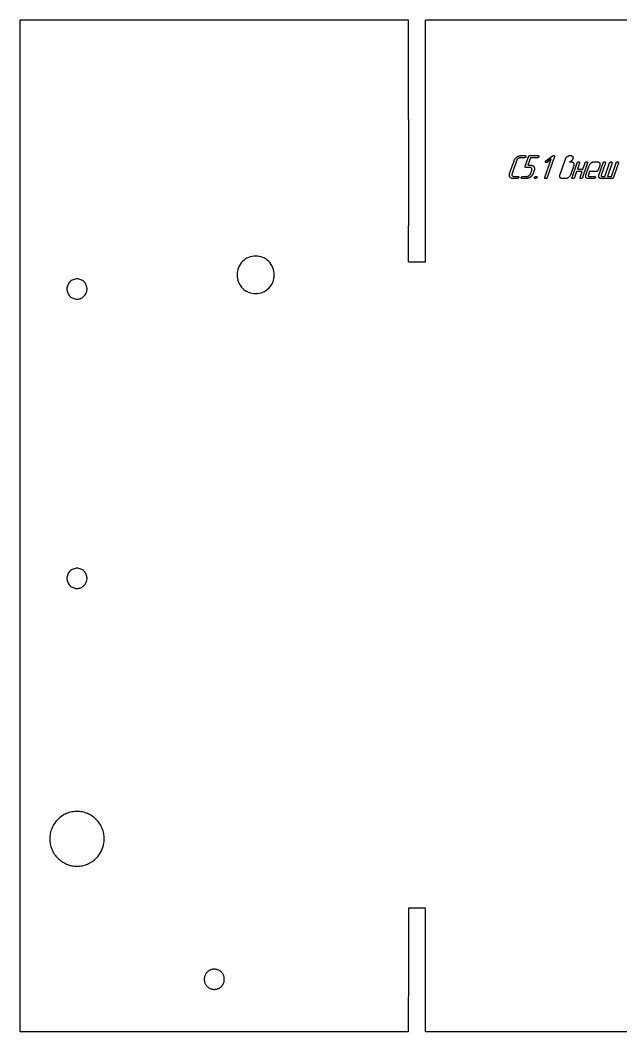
# Model space of a CAD drawing. Header units: millimetres. Extents: x -1730 to 0, y -18 to 157.
# Drawn here: x -1730.4 to -1626.3, y -18.4 to 156.9 of the extents above; entities that cross this region are included whole.
import ezdxf

# ---------------------------------------------------------------- set-up
doc = ezdxf.new("R2010")
doc.units = ezdxf.units.MM

msp = doc.modelspace()

# ---------------------------------------------------------------- linework, layer by layer
at = {"color": 7, "linetype": 'Continuous', "lineweight": 25}
for p, q in [((-1663.1, 156.88), (-1730.43, 156.88)), ((-1730.43, -18.44), (-1730.43, 156.88)), ((-1663.1, 139.68), (-1663.1, 156.88)), ((-1590.7, 156.88), (-1660.13, 156.88)), ((-1660.13, 137.64), (-1660.13, 156.88)), ((-1663.1, 139.68), (-1663.11, 121.24)), ((-1660.13, 119.2), (-1660.13, 137.64)), ((-1643.59, 133.42), (-1642.9, 133.42)), ((-1642.02, 133.42), (-1640.64, 133.42)), ((-1639.24, 132.54), (-1638.11, 133.37)), ((-1645.54, 130.32), (-1644.78, 132.53)), ((-1644.35, 132.54), (-1645.11, 130.32)), ((-1643.03, 133.04), (-1643.72, 133.04)), ((-1642.86, 131.57), (-1642.28, 133.22)), ((-1641.92, 133.04), (-1642.36, 131.75)), ((-1642.36, 131.75), (-1641.91, 131.75)), ((-1640.77, 133.04), (-1641.92, 133.04)), ((-1639.45, 129.62), (-1638.33, 132.86)), ((-1637.77, 133.24), (-1639.02, 129.62)), ((-1638.33, 132.86), (-1639.02, 132.28)), ((-1636.82, 130.05), (-1635.86, 132.83)), ((-1635.05, 132.33), (-1635.14, 132.33)), ((-1635.14, 132.33), (-1634.87, 132.33)), ((-1634.42, 131.72), (-1634.99, 130.05)), ((-1634.72, 129.63), (-1633.85, 132.15)), ((-1634.63, 132.73), (-1634.68, 132.65)), ((-1634.59, 132.83), (-1634.63, 132.73)), ((-1633.42, 132.14), (-1633.8, 131.05)), ((-1632.02, 132.15), (-1632.89, 129.63)), ((-1632.83, 131.05), (-1632.46, 132.14)), ((-1632.32, 130.05), (-1631.74, 131.73)), ((-1630.92, 132.34), (-1630.36, 132.34)), ((-1629.92, 131.72), (-1630.21, 130.87)), ((-1630.06, 130.05), (-1629.34, 132.15)), ((-1628.91, 132.15), (-1629.64, 130.04)), ((-1629.02, 129.82), (-1628.21, 132.15)), ((-1627.78, 132.15), (-1628.59, 129.82)), ((-1627.89, 129.82), (-1627.08, 132.15)), ((-1626.66, 132.15), (-1627.52, 129.63)), ((-1644.84, 129.82), (-1644.14, 129.82)), ((-1643.27, 129.82), (-1642.57, 129.82)), ((-1642.03, 131.37), (-1642.73, 131.37)), ((-1641.89, 130.32), (-1641.7, 130.88)), ((-1641.27, 130.87), (-1641.46, 130.32)), ((-1633.93, 130.68), (-1634.29, 129.63)), ((-1632.96, 130.68), (-1633.93, 130.68)), ((-1633.8, 131.05), (-1632.83, 131.05)), ((-1633.32, 129.63), (-1632.96, 130.68)), ((-1631.67, 130.68), (-1631.89, 130.04)), ((-1631.8, 129.82), (-1630.82, 129.82)), ((-1630.52, 130.68), (-1631.67, 130.68)), ((-1629.54, 129.82), (-1629.02, 129.82)), ((-1628.59, 129.82), (-1627.89, 129.82)), ((-1644.27, 129.44), (-1644.97, 129.44)), ((-1642.7, 129.44), (-1643.4, 129.44)), ((-1635.87, 129.44), (-1636.42, 129.44)), ((-1630.95, 129.44), (-1631.92, 129.44)), ((-1627.84, 129.44), (-1629.66, 129.44)), ((-1663.11, 115), (-1663.11, 121.24)), ((-1660.13, 115), (-1660.13, 119.2)), ((-1663.11, 115), (-1660.13, 115)), ((-1663.11, 3), (-1663.11, -0.24)), ((-1660.13, 3), (-1663.11, 3)), ((-1660.13, -0.24), (-1660.13, 3)), ((-1663.12, -18.44), (-1730.43, -18.44)), ((-1590.72, -18.44), (-1660.12, -18.44))]:
    msp.add_line(p, q, dxfattribs=at)
for points, knots in [([(-1644.78, 132.53), (-1644.77, 132.56), (-1644.74, 132.62), (-1644.7, 132.71), (-1644.65, 132.79), (-1644.6, 132.87), (-1644.54, 132.94), (-1644.47, 133.01), (-1644.39, 133.09), (-1644.31, 133.15), (-1644.23, 133.21), (-1644.14, 133.27), (-1644.05, 133.31), (-1643.96, 133.35), (-1643.87, 133.38), (-1643.78, 133.4), (-1643.68, 133.41), (-1643.62, 133.41), (-1643.59, 133.42)], [0, 0, 0, 0, 0.059908, 0.119351, 0.179643, 0.241194, 0.303295, 0.367363, 0.433337, 0.501131, 0.569097, 0.634538, 0.698289, 0.760288, 0.820619, 0.88043, 0.940455, 1, 1, 1, 1]), ([(-1642.9, 133.42), (-1642.88, 133.41), (-1642.85, 133.41), (-1642.81, 133.4), (-1642.77, 133.38), (-1642.74, 133.35), (-1642.73, 133.32), (-1642.71, 133.29), (-1642.71, 133.26), (-1642.72, 133.24), (-1642.72, 133.23)], [0, 0, 0, 0, 0.166029, 0.312623, 0.44363, 0.574405, 0.69926, 0.807406, 0.904275, 1, 1, 1, 1]), ([(-1642.28, 133.22), (-1642.28, 133.24), (-1642.27, 133.27), (-1642.24, 133.31), (-1642.22, 133.34), (-1642.19, 133.37), (-1642.15, 133.39), (-1642.11, 133.4), (-1642.07, 133.41), (-1642.04, 133.41), (-1642.02, 133.42)], [0, 0, 0, 0, 0.138937, 0.270171, 0.390791, 0.50923, 0.623435, 0.743031, 0.866485, 1, 1, 1, 1]), ([(-1640.64, 133.42), (-1640.62, 133.41), (-1640.59, 133.41), (-1640.55, 133.4), (-1640.51, 133.38), (-1640.48, 133.35), (-1640.46, 133.32), (-1640.45, 133.29), (-1640.45, 133.26), (-1640.45, 133.24), (-1640.46, 133.23)], [0, 0, 0, 0, 0.163731, 0.310729, 0.442097, 0.573232, 0.698432, 0.806875, 0.904012, 1, 1, 1, 1]), ([(-1638.11, 133.37), (-1638.09, 133.38), (-1638.07, 133.4), (-1638.03, 133.42), (-1637.99, 133.43), (-1637.97, 133.43), (-1637.95, 133.43)], [0, 0, 0, 0, 0.271232, 0.525365, 0.763703, 1, 1, 1, 1]), ([(-1637.95, 133.43), (-1637.94, 133.43), (-1637.9, 133.43), (-1637.86, 133.42), (-1637.82, 133.4), (-1637.79, 133.37), (-1637.77, 133.34), (-1637.76, 133.31), (-1637.76, 133.27), (-1637.76, 133.25), (-1637.77, 133.24)], [0, 0, 0, 0, 0.162947, 0.308233, 0.438061, 0.562367, 0.679782, 0.786707, 0.890844, 1, 1, 1, 1]), ([(-1635.86, 132.83), (-1635.84, 132.88), (-1635.81, 132.97), (-1635.73, 133.09), (-1635.63, 133.2), (-1635.55, 133.26), (-1635.51, 133.28)], [0, 0, 0, 0, 0.252548, 0.499, 0.746253, 1, 1, 1, 1]), ([(-1635.51, 133.28), (-1635.47, 133.31), (-1635.4, 133.35), (-1635.28, 133.4), (-1635.16, 133.43), (-1635.08, 133.44), (-1635.04, 133.44)], [0, 0, 0, 0, 0.265806, 0.517692, 0.761005, 1, 1, 1, 1]), ([(-1635.04, 133.44), (-1635.02, 133.44), (-1634.97, 133.44), (-1634.91, 133.43), (-1634.85, 133.42), (-1634.8, 133.4), (-1634.75, 133.38), (-1634.71, 133.35), (-1634.67, 133.32), (-1634.65, 133.3), (-1634.64, 133.29)], [0, 0, 0, 0, 0.154108, 0.295622, 0.429482, 0.552772, 0.671886, 0.782747, 0.892314, 1, 1, 1, 1]), ([(-1634.64, 133.29), (-1634.63, 133.27), (-1634.61, 133.24), (-1634.58, 133.19), (-1634.56, 133.14), (-1634.55, 133.08), (-1634.55, 133.02), (-1634.56, 132.96), (-1634.57, 132.9), (-1634.58, 132.85), (-1634.59, 132.83)], [0, 0, 0, 0, 0.119259, 0.234929, 0.350982, 0.468213, 0.590656, 0.71866, 0.854038, 1, 1, 1, 1]), ([(-1643.72, 133.04), (-1643.75, 133.04), (-1643.81, 133.03), (-1643.9, 133.01), (-1643.99, 132.96), (-1644.08, 132.9), (-1644.17, 132.83), (-1644.24, 132.75), (-1644.3, 132.65), (-1644.33, 132.58), (-1644.35, 132.54)], [0, 0, 0, 0, 0.103394, 0.21146, 0.329655, 0.459218, 0.593283, 0.725202, 0.860311, 1, 1, 1, 1]), ([(-1642.72, 133.23), (-1642.72, 133.22), (-1642.73, 133.2), (-1642.75, 133.17), (-1642.78, 133.14), (-1642.82, 133.11), (-1642.86, 133.08), (-1642.91, 133.05), (-1642.97, 133.04), (-1643.01, 133.04), (-1643.03, 133.04)], [0, 0, 0, 0, 0.0771, 0.170934, 0.280558, 0.408828, 0.545574, 0.686232, 0.836017, 1, 1, 1, 1]), ([(-1642.73, 131.37), (-1642.74, 131.38), (-1642.77, 131.38), (-1642.81, 131.38), (-1642.84, 131.4), (-1642.86, 131.42), (-1642.87, 131.45), (-1642.87, 131.48), (-1642.87, 131.52), (-1642.86, 131.55), (-1642.86, 131.57)], [0, 0, 0, 0, 0.153604, 0.28119, 0.389823, 0.489977, 0.590919, 0.70422, 0.840815, 1, 1, 1, 1]), ([(-1641.91, 131.75), (-1641.88, 131.75), (-1641.81, 131.75), (-1641.72, 131.74), (-1641.64, 131.71), (-1641.56, 131.69), (-1641.49, 131.65), (-1641.43, 131.6), (-1641.38, 131.55), (-1641.33, 131.48), (-1641.29, 131.42), (-1641.26, 131.35), (-1641.24, 131.27), (-1641.23, 131.2), (-1641.22, 131.12), (-1641.23, 131.04), (-1641.24, 130.96), (-1641.26, 130.9), (-1641.27, 130.87)], [0, 0, 0, 0, 0.074094, 0.143641, 0.209367, 0.271897, 0.332105, 0.390938, 0.450115, 0.510751, 0.571356, 0.630182, 0.688014, 0.746642, 0.805917, 0.867925, 0.932181, 1, 1, 1, 1]), ([(-1640.46, 133.23), (-1640.46, 133.22), (-1640.47, 133.2), (-1640.49, 133.17), (-1640.52, 133.14), (-1640.56, 133.11), (-1640.6, 133.08), (-1640.65, 133.05), (-1640.71, 133.04), (-1640.75, 133.04), (-1640.77, 133.04)], [0, 0, 0, 0, 0.077114, 0.170965, 0.280608, 0.4089, 0.545671, 0.688353, 0.838165, 1, 1, 1, 1]), ([(-1639.21, 132.22), (-1639.22, 132.22), (-1639.25, 132.22), (-1639.28, 132.23), (-1639.31, 132.25), (-1639.33, 132.28), (-1639.35, 132.31), (-1639.35, 132.34), (-1639.35, 132.38), (-1639.35, 132.4), (-1639.34, 132.42)], [0, 0, 0, 0, 0.13635, 0.260551, 0.376058, 0.493064, 0.609286, 0.729745, 0.856757, 1, 1, 1, 1]), ([(-1639.34, 132.42), (-1639.34, 132.42), (-1639.33, 132.44), (-1639.31, 132.47), (-1639.28, 132.5), (-1639.26, 132.53), (-1639.24, 132.54)], [0, 0, 0, 0, 0.151018, 0.363004, 0.647034, 1, 1, 1, 1]), ([(-1639.02, 132.28), (-1639.03, 132.27), (-1639.06, 132.25), (-1639.1, 132.23), (-1639.15, 132.22), (-1639.19, 132.22), (-1639.21, 132.22)], [0, 0, 0, 0, 0.2334926, 0.473249, 0.7288579, 1, 1, 1, 1]), ([(-1634.87, 132.45), (-1634.87, 132.45), (-1634.87, 132.45), (-1634.88, 132.44), (-1634.9, 132.43), (-1634.92, 132.42), (-1634.95, 132.4), (-1634.98, 132.38), (-1635.01, 132.36), (-1635.04, 132.34), (-1635.05, 132.33)], [0, 0, 0, 0, 0.024468, 0.076441, 0.159106, 0.272525, 0.411461, 0.577935, 0.775199, 1, 1, 1, 1]), ([(-1634.68, 132.65), (-1634.69, 132.64), (-1634.71, 132.6), (-1634.75, 132.56), (-1634.8, 132.5), (-1634.85, 132.47), (-1634.87, 132.45)], [0, 0, 0, 0, 0.18856, 0.41817, 0.688292, 1, 1, 1, 1]), ([(-1634.87, 132.33), (-1634.85, 132.33), (-1634.8, 132.33), (-1634.74, 132.32), (-1634.68, 132.3), (-1634.62, 132.28), (-1634.57, 132.26), (-1634.53, 132.23), (-1634.49, 132.19), (-1634.46, 132.14), (-1634.43, 132.1), (-1634.41, 132.05), (-1634.39, 132), (-1634.38, 131.95), (-1634.38, 131.89), (-1634.39, 131.84), (-1634.4, 131.78), (-1634.41, 131.74), (-1634.42, 131.72)], [0, 0, 0, 0, 0.076848, 0.147962, 0.21471, 0.278059, 0.338994, 0.397878, 0.456076, 0.516057, 0.575485, 0.633597, 0.690613, 0.74803, 0.807521, 0.868112, 0.932307, 1, 1, 1, 1]), ([(-1633.85, 132.15), (-1633.85, 132.16), (-1633.84, 132.18), (-1633.81, 132.21), (-1633.79, 132.25), (-1633.75, 132.28), (-1633.71, 132.31), (-1633.67, 132.33), (-1633.63, 132.34), (-1633.61, 132.34), (-1633.59, 132.34)], [0, 0, 0, 0, 0.103916, 0.218851, 0.346378, 0.487763, 0.632565, 0.76208, 0.884497, 1, 1, 1, 1]), ([(-1633.59, 132.34), (-1633.58, 132.34), (-1633.55, 132.34), (-1633.51, 132.33), (-1633.47, 132.31), (-1633.44, 132.28), (-1633.42, 132.25), (-1633.41, 132.22), (-1633.41, 132.18), (-1633.42, 132.16), (-1633.42, 132.14)], [0, 0, 0, 0, 0.155422, 0.291658, 0.416047, 0.538934, 0.655401, 0.764485, 0.876765, 1, 1, 1, 1]), ([(-1632.46, 132.14), (-1632.45, 132.16), (-1632.44, 132.18), (-1632.42, 132.21), (-1632.39, 132.24), (-1632.36, 132.28), (-1632.32, 132.3), (-1632.28, 132.33), (-1632.24, 132.34), (-1632.21, 132.34), (-1632.2, 132.34)], [0, 0, 0, 0, 0.105948, 0.220213, 0.347833, 0.489206, 0.633748, 0.761726, 0.883416, 1, 1, 1, 1]), ([(-1632.2, 132.34), (-1632.18, 132.34), (-1632.15, 132.34), (-1632.11, 132.33), (-1632.08, 132.31), (-1632.05, 132.28), (-1632.03, 132.25), (-1632.02, 132.22), (-1632.02, 132.18), (-1632.02, 132.16), (-1632.02, 132.15)], [0, 0, 0, 0, 0.155207, 0.291019, 0.417405, 0.540388, 0.660181, 0.769271, 0.88067, 1, 1, 1, 1]), ([(-1631.74, 131.73), (-1631.72, 131.77), (-1631.69, 131.85), (-1631.62, 131.95), (-1631.53, 132.06), (-1631.42, 132.15), (-1631.3, 132.24), (-1631.18, 132.3), (-1631.05, 132.33), (-1630.96, 132.34), (-1630.92, 132.34)], [0, 0, 0, 0, 0.11354, 0.232915, 0.358244, 0.494449, 0.63104, 0.758333, 0.880085, 1, 1, 1, 1]), ([(-1630.36, 132.34), (-1630.34, 132.34), (-1630.3, 132.34), (-1630.23, 132.33), (-1630.17, 132.32), (-1630.12, 132.3), (-1630.07, 132.27), (-1630.02, 132.24), (-1629.98, 132.2), (-1629.95, 132.15), (-1629.93, 132.11), (-1629.9, 132.06), (-1629.89, 132.01), (-1629.88, 131.95), (-1629.88, 131.9), (-1629.89, 131.84), (-1629.9, 131.78), (-1629.91, 131.74), (-1629.92, 131.72)], [0, 0, 0, 0, 0.0754913, 0.1461903, 0.2125491, 0.275002, 0.3347782, 0.3933185, 0.4524485, 0.5115297, 0.5709454, 0.6283528, 0.6867871, 0.7446317, 0.8046493, 0.865792, 0.9315694, 1, 1, 1, 1]), ([(-1629.34, 132.15), (-1629.34, 132.16), (-1629.33, 132.18), (-1629.3, 132.21), (-1629.28, 132.25), (-1629.24, 132.28), (-1629.2, 132.31), (-1629.16, 132.33), (-1629.12, 132.34), (-1629.1, 132.34), (-1629.08, 132.34)], [0, 0, 0, 0, 0.103916, 0.218851, 0.346378, 0.487763, 0.632565, 0.76208, 0.884497, 1, 1, 1, 1]), ([(-1629.08, 132.34), (-1629.07, 132.34), (-1629.04, 132.34), (-1629, 132.33), (-1628.96, 132.31), (-1628.93, 132.28), (-1628.91, 132.25), (-1628.9, 132.22), (-1628.9, 132.18), (-1628.91, 132.16), (-1628.91, 132.15)], [0, 0, 0, 0, 0.154787, 0.290231, 0.416275, 0.538925, 0.658393, 0.767188, 0.880994, 1, 1, 1, 1]), ([(-1628.21, 132.15), (-1628.21, 132.16), (-1628.2, 132.18), (-1628.18, 132.21), (-1628.15, 132.25), (-1628.11, 132.28), (-1628.08, 132.3), (-1628.04, 132.33), (-1628, 132.34), (-1627.97, 132.34), (-1627.96, 132.34)], [0, 0, 0, 0, 0.103766, 0.218534, 0.345877, 0.487057, 0.629638, 0.762333, 0.882186, 1, 1, 1, 1]), ([(-1627.96, 132.34), (-1627.94, 132.34), (-1627.91, 132.34), (-1627.87, 132.33), (-1627.83, 132.31), (-1627.81, 132.28), (-1627.79, 132.25), (-1627.77, 132.22), (-1627.77, 132.18), (-1627.78, 132.16), (-1627.78, 132.15)], [0, 0, 0, 0, 0.154787, 0.290231, 0.416275, 0.538925, 0.658393, 0.767188, 0.880994, 1, 1, 1, 1]), ([(-1627.08, 132.15), (-1627.08, 132.16), (-1627.07, 132.18), (-1627.05, 132.21), (-1627.02, 132.25), (-1626.99, 132.28), (-1626.95, 132.3), (-1626.91, 132.33), (-1626.87, 132.34), (-1626.84, 132.34), (-1626.83, 132.34)], [0, 0, 0, 0, 0.103766, 0.218534, 0.345877, 0.487057, 0.629638, 0.762333, 0.882186, 1, 1, 1, 1]), ([(-1626.83, 132.34), (-1626.81, 132.34), (-1626.78, 132.34), (-1626.74, 132.33), (-1626.71, 132.31), (-1626.68, 132.28), (-1626.66, 132.25), (-1626.65, 132.22), (-1626.65, 132.18), (-1626.65, 132.16), (-1626.66, 132.15)], [0, 0, 0, 0, 0.155207, 0.291019, 0.417405, 0.540388, 0.660181, 0.769271, 0.88067, 1, 1, 1, 1]), ([(-1644.97, 129.44), (-1645, 129.44), (-1645.05, 129.44), (-1645.13, 129.46), (-1645.2, 129.48), (-1645.27, 129.5), (-1645.34, 129.54), (-1645.39, 129.59), (-1645.45, 129.64), (-1645.49, 129.7), (-1645.53, 129.76), (-1645.56, 129.83), (-1645.58, 129.91), (-1645.59, 129.98), (-1645.6, 130.06), (-1645.59, 130.15), (-1645.57, 130.24), (-1645.55, 130.29), (-1645.54, 130.32)], [0, 0, 0, 0, 0.066568, 0.129753, 0.190397, 0.248547, 0.306603, 0.363923, 0.422689, 0.482809, 0.543925, 0.603465, 0.663468, 0.725241, 0.788416, 0.854571, 0.925111, 1, 1, 1, 1]), ([(-1645.11, 130.32), (-1645.12, 130.28), (-1645.14, 130.22), (-1645.15, 130.12), (-1645.14, 130.03), (-1645.1, 129.96), (-1645.05, 129.89), (-1644.99, 129.85), (-1644.92, 129.82), (-1644.86, 129.82), (-1644.84, 129.82)], [0, 0, 0, 0, 0.159562, 0.299652, 0.425122, 0.546791, 0.66255, 0.771641, 0.881759, 1, 1, 1, 1]), ([(-1644.14, 129.82), (-1644.13, 129.82), (-1644.1, 129.82), (-1644.05, 129.8), (-1644.02, 129.78), (-1643.99, 129.75), (-1643.97, 129.72), (-1643.96, 129.69), (-1643.96, 129.66), (-1643.96, 129.64), (-1643.96, 129.63)], [0, 0, 0, 0, 0.166115, 0.3127848, 0.4438601, 0.5747028, 0.6996227, 0.8078241, 0.9047439, 1, 1, 1, 1]), ([(-1643.53, 129.63), (-1643.52, 129.64), (-1643.51, 129.66), (-1643.5, 129.68), (-1643.47, 129.71), (-1643.44, 129.75), (-1643.4, 129.78), (-1643.36, 129.8), (-1643.32, 129.82), (-1643.29, 129.82), (-1643.27, 129.82)], [0, 0, 0, 0, 0.080389, 0.179398, 0.29831, 0.436041, 0.581474, 0.718956, 0.857161, 1, 1, 1, 1]), ([(-1641.46, 130.32), (-1641.47, 130.29), (-1641.49, 130.24), (-1641.54, 130.15), (-1641.58, 130.07), (-1641.64, 129.99), (-1641.71, 129.92), (-1641.78, 129.85), (-1641.86, 129.77), (-1641.94, 129.71), (-1642.03, 129.65), (-1642.12, 129.59), (-1642.22, 129.54), (-1642.31, 129.51), (-1642.41, 129.48), (-1642.51, 129.46), (-1642.6, 129.44), (-1642.67, 129.44), (-1642.7, 129.44)], [0, 0, 0, 0, 0.0570243, 0.114051, 0.1724275, 0.2320845, 0.2933942, 0.3566995, 0.422312, 0.4905117, 0.5589473, 0.6251843, 0.6896598, 0.7522897, 0.8148547, 0.8766156, 0.9380092, 1, 1, 1, 1]), ([(-1642.57, 129.82), (-1642.53, 129.82), (-1642.46, 129.82), (-1642.36, 129.85), (-1642.26, 129.9), (-1642.16, 129.96), (-1642.07, 130.04), (-1641.99, 130.12), (-1641.93, 130.22), (-1641.91, 130.29), (-1641.89, 130.32)], [0, 0, 0, 0, 0.1171519, 0.2349371, 0.3587737, 0.4908603, 0.624374, 0.7516841, 0.8756851, 1, 1, 1, 1]), ([(-1641.7, 130.88), (-1641.69, 130.91), (-1641.67, 130.97), (-1641.67, 131.07), (-1641.68, 131.15), (-1641.72, 131.23), (-1641.78, 131.3), (-1641.85, 131.34), (-1641.93, 131.37), (-1642, 131.37), (-1642.03, 131.37)], [0, 0, 0, 0, 0.143278, 0.271835, 0.390896, 0.510465, 0.62722, 0.742494, 0.863964, 1, 1, 1, 1]), ([(-1641.23, 129.64), (-1641.23, 129.65), (-1641.22, 129.67), (-1641.2, 129.69), (-1641.17, 129.72), (-1641.14, 129.75), (-1641.11, 129.78), (-1641.07, 129.8), (-1641.02, 129.82), (-1640.99, 129.82), (-1640.97, 129.82)], [0, 0, 0, 0, 0.082455, 0.180459, 0.298493, 0.436095, 0.580054, 0.717466, 0.856041, 1, 1, 1, 1]), ([(-1640.97, 129.82), (-1640.96, 129.82), (-1640.93, 129.82), (-1640.88, 129.8), (-1640.85, 129.78), (-1640.82, 129.75), (-1640.8, 129.72), (-1640.79, 129.69), (-1640.79, 129.66), (-1640.79, 129.64), (-1640.79, 129.63)], [0, 0, 0, 0, 0.166115, 0.312785, 0.44386, 0.574703, 0.699623, 0.807824, 0.904744, 1, 1, 1, 1]), ([(-1636.42, 129.44), (-1636.44, 129.44), (-1636.48, 129.44), (-1636.54, 129.45), (-1636.59, 129.47), (-1636.64, 129.49), (-1636.68, 129.51), (-1636.73, 129.54), (-1636.76, 129.58), (-1636.79, 129.62), (-1636.82, 129.67), (-1636.84, 129.71), (-1636.85, 129.77), (-1636.86, 129.82), (-1636.86, 129.87), (-1636.85, 129.93), (-1636.84, 129.99), (-1636.83, 130.03), (-1636.82, 130.05)], [0, 0, 0, 0, 0.069705, 0.135278, 0.197533, 0.25706, 0.315163, 0.372984, 0.43033, 0.490246, 0.550479, 0.609121, 0.669286, 0.729874, 0.791895, 0.857113, 0.926346, 1, 1, 1, 1]), ([(-1634.99, 130.05), (-1635.01, 130.01), (-1635.04, 129.93), (-1635.11, 129.83), (-1635.21, 129.72), (-1635.32, 129.63), (-1635.45, 129.55), (-1635.58, 129.49), (-1635.72, 129.45), (-1635.82, 129.44), (-1635.87, 129.44)], [0, 0, 0, 0, 0.110482, 0.2254, 0.347656, 0.48015, 0.614202, 0.742972, 0.870611, 1, 1, 1, 1]), ([(-1631.92, 129.44), (-1631.94, 129.44), (-1631.98, 129.44), (-1632.04, 129.45), (-1632.1, 129.47), (-1632.14, 129.49), (-1632.19, 129.51), (-1632.23, 129.54), (-1632.26, 129.58), (-1632.3, 129.62), (-1632.32, 129.66), (-1632.34, 129.71), (-1632.35, 129.76), (-1632.36, 129.82), (-1632.36, 129.87), (-1632.35, 129.93), (-1632.34, 129.99), (-1632.33, 130.03), (-1632.32, 130.05)], [0, 0, 0, 0, 0.070458, 0.135846, 0.197925, 0.257283, 0.31476, 0.371666, 0.42885, 0.487264, 0.546032, 0.605391, 0.664229, 0.724645, 0.788386, 0.854469, 0.925369, 1, 1, 1, 1]), ([(-1631.89, 130.04), (-1631.9, 130.02), (-1631.91, 129.99), (-1631.92, 129.95), (-1631.91, 129.91), (-1631.9, 129.87), (-1631.88, 129.85), (-1631.85, 129.83), (-1631.83, 129.82), (-1631.81, 129.82), (-1631.8, 129.82)], [0, 0, 0, 0, 0.185121, 0.343954, 0.47667, 0.597203, 0.707247, 0.807242, 0.902823, 1, 1, 1, 1]), ([(-1630.82, 129.82), (-1630.81, 129.82), (-1630.77, 129.82), (-1630.73, 129.8), (-1630.69, 129.78), (-1630.67, 129.75), (-1630.65, 129.72), (-1630.64, 129.69), (-1630.63, 129.66), (-1630.64, 129.64), (-1630.64, 129.63)], [0, 0, 0, 0, 0.166115, 0.312785, 0.44386, 0.574703, 0.699623, 0.807824, 0.904744, 1, 1, 1, 1]), ([(-1630.21, 130.87), (-1630.22, 130.86), (-1630.23, 130.83), (-1630.25, 130.79), (-1630.29, 130.75), (-1630.32, 130.72), (-1630.37, 130.7), (-1630.41, 130.69), (-1630.47, 130.68), (-1630.51, 130.68), (-1630.52, 130.68)], [0, 0, 0, 0, 0.125575, 0.243026, 0.357802, 0.471978, 0.591618, 0.715522, 0.85231, 1, 1, 1, 1]), ([(-1629.66, 129.44), (-1629.68, 129.44), (-1629.72, 129.44), (-1629.78, 129.45), (-1629.84, 129.47), (-1629.89, 129.49), (-1629.93, 129.51), (-1629.97, 129.54), (-1630.01, 129.58), (-1630.04, 129.62), (-1630.06, 129.66), (-1630.08, 129.71), (-1630.1, 129.76), (-1630.1, 129.82), (-1630.1, 129.87), (-1630.1, 129.93), (-1630.08, 129.99), (-1630.07, 130.03), (-1630.06, 130.05)], [0, 0, 0, 0, 0.070124, 0.136138, 0.198838, 0.258796, 0.315999, 0.373383, 0.430961, 0.489098, 0.548053, 0.60713, 0.665926, 0.725944, 0.78939, 0.855159, 0.925723, 1, 1, 1, 1]), ([(-1629.64, 130.04), (-1629.64, 130.03), (-1629.65, 129.99), (-1629.66, 129.95), (-1629.66, 129.91), (-1629.64, 129.87), (-1629.62, 129.85), (-1629.6, 129.83), (-1629.57, 129.82), (-1629.55, 129.82), (-1629.54, 129.82)], [0, 0, 0, 0, 0.185318, 0.33899, 0.472673, 0.590416, 0.700868, 0.799861, 0.897552, 1, 1, 1, 1]), ([(-1643.96, 129.63), (-1643.97, 129.62), (-1643.98, 129.6), (-1644, 129.57), (-1644.03, 129.54), (-1644.06, 129.51), (-1644.11, 129.48), (-1644.16, 129.46), (-1644.21, 129.44), (-1644.25, 129.44), (-1644.27, 129.44)], [0, 0, 0, 0, 0.077977, 0.171722, 0.281242, 0.409389, 0.546006, 0.68653, 0.836173, 1, 1, 1, 1]), ([(-1643.52, 129.5), (-1643.53, 129.51), (-1643.54, 129.53), (-1643.54, 129.56), (-1643.54, 129.6), (-1643.53, 129.62), (-1643.53, 129.63)], [0, 0, 0, 0, 0.242133, 0.476721, 0.728338, 1, 1, 1, 1]), ([(-1643.4, 129.44), (-1643.41, 129.44), (-1643.44, 129.44), (-1643.47, 129.45), (-1643.5, 129.47), (-1643.52, 129.49), (-1643.52, 129.5)], [0, 0, 0, 0, 0.28915, 0.539848, 0.774662, 1, 1, 1, 1]), ([(-1641.22, 129.52), (-1641.23, 129.52), (-1641.24, 129.54), (-1641.24, 129.57), (-1641.24, 129.61), (-1641.23, 129.63), (-1641.23, 129.64)], [0, 0, 0, 0, 0.232907, 0.472567, 0.722876, 1, 1, 1, 1]), ([(-1641.1, 129.44), (-1641.12, 129.44), (-1641.15, 129.44), (-1641.18, 129.46), (-1641.21, 129.48), (-1641.22, 129.5), (-1641.22, 129.52)], [0, 0, 0, 0, 0.2819226, 0.5257684, 0.7564126, 1, 1, 1, 1]), ([(-1640.79, 129.63), (-1640.8, 129.62), (-1640.81, 129.6), (-1640.83, 129.57), (-1640.86, 129.54), (-1640.89, 129.51), (-1640.94, 129.48), (-1640.99, 129.46), (-1641.04, 129.44), (-1641.08, 129.44), (-1641.1, 129.44)], [0, 0, 0, 0, 0.077977, 0.1717218, 0.2812415, 0.4093893, 0.5460056, 0.6865299, 0.8361729, 1, 1, 1, 1]), ([(-1639.44, 129.47), (-1639.44, 129.48), (-1639.46, 129.5), (-1639.46, 129.54), (-1639.46, 129.58), (-1639.45, 129.61), (-1639.45, 129.62)], [0, 0, 0, 0, 0.215318, 0.441908, 0.70061, 1, 1, 1, 1]), ([(-1639.33, 129.43), (-1639.34, 129.43), (-1639.35, 129.43), (-1639.38, 129.44), (-1639.41, 129.45), (-1639.43, 129.46), (-1639.44, 129.47)], [0, 0, 0, 0, 0.179645, 0.403108, 0.677676, 1, 1, 1, 1]), ([(-1639.14, 129.48), (-1639.16, 129.47), (-1639.18, 129.45), (-1639.23, 129.44), (-1639.28, 129.43), (-1639.31, 129.43), (-1639.33, 129.43)], [0, 0, 0, 0, 0.22533, 0.462163, 0.719716, 1, 1, 1, 1]), ([(-1639.02, 129.62), (-1639.03, 129.61), (-1639.04, 129.58), (-1639.06, 129.55), (-1639.1, 129.51), (-1639.13, 129.49), (-1639.14, 129.48)], [0, 0, 0, 0, 0.20663, 0.437597, 0.70263, 1, 1, 1, 1]), ([(-1634.71, 129.48), (-1634.71, 129.49), (-1634.73, 129.51), (-1634.74, 129.55), (-1634.73, 129.59), (-1634.72, 129.62), (-1634.72, 129.63)], [0, 0, 0, 0, 0.21501, 0.442438, 0.701038, 1, 1, 1, 1]), ([(-1634.6, 129.44), (-1634.61, 129.44), (-1634.62, 129.44), (-1634.65, 129.45), (-1634.68, 129.47), (-1634.7, 129.48), (-1634.71, 129.48)], [0, 0, 0, 0, 0.179645, 0.403108, 0.677676, 1, 1, 1, 1]), ([(-1634.41, 129.49), (-1634.43, 129.48), (-1634.45, 129.47), (-1634.5, 129.45), (-1634.55, 129.44), (-1634.58, 129.44), (-1634.6, 129.44)], [0, 0, 0, 0, 0.22569, 0.465051, 0.721066, 1, 1, 1, 1]), ([(-1634.29, 129.63), (-1634.3, 129.62), (-1634.31, 129.6), (-1634.33, 129.56), (-1634.37, 129.52), (-1634.4, 129.5), (-1634.41, 129.49)], [0, 0, 0, 0, 0.2067316, 0.4342914, 0.7024829, 1, 1, 1, 1]), ([(-1633.31, 129.48), (-1633.32, 129.49), (-1633.33, 129.51), (-1633.34, 129.55), (-1633.34, 129.59), (-1633.33, 129.62), (-1633.32, 129.63)], [0, 0, 0, 0, 0.218627, 0.445787, 0.699856, 1, 1, 1, 1]), ([(-1633.2, 129.44), (-1633.21, 129.44), (-1633.23, 129.44), (-1633.25, 129.45), (-1633.28, 129.46), (-1633.3, 129.48), (-1633.31, 129.48)], [0, 0, 0, 0, 0.180211, 0.397533, 0.67666, 1, 1, 1, 1]), ([(-1633.02, 129.49), (-1633.03, 129.48), (-1633.05, 129.47), (-1633.1, 129.45), (-1633.15, 129.44), (-1633.18, 129.44), (-1633.2, 129.44)], [0, 0, 0, 0, 0.224416, 0.464344, 0.720852, 1, 1, 1, 1]), ([(-1632.89, 129.63), (-1632.9, 129.62), (-1632.91, 129.6), (-1632.94, 129.56), (-1632.97, 129.52), (-1633, 129.5), (-1633.02, 129.49)], [0, 0, 0, 0, 0.207329, 0.439077, 0.705006, 1, 1, 1, 1]), ([(-1630.64, 129.63), (-1630.64, 129.62), (-1630.65, 129.6), (-1630.68, 129.57), (-1630.7, 129.54), (-1630.74, 129.51), (-1630.78, 129.48), (-1630.83, 129.46), (-1630.89, 129.44), (-1630.93, 129.44), (-1630.95, 129.44)], [0, 0, 0, 0, 0.078147, 0.172096, 0.281854, 0.410282, 0.547196, 0.688026, 0.837995, 1, 1, 1, 1]), ([(-1627.52, 129.63), (-1627.53, 129.62), (-1627.54, 129.59), (-1627.57, 129.55), (-1627.6, 129.52), (-1627.64, 129.49), (-1627.68, 129.47), (-1627.73, 129.45), (-1627.78, 129.44), (-1627.82, 129.44), (-1627.84, 129.44)], [0, 0, 0, 0, 0.1239218, 0.2416454, 0.3551469, 0.4700149, 0.5890002, 0.7152032, 0.8519668, 1, 1, 1, 1]), ([(-1686.37, 112.49), (-1686.42, 111.91), (-1686.63, 111.32), (-1687.33, 110.36), (-1687.81, 109.97), (-1688.75, 109.58), (-1689.17, 109.5), (-1690.02, 109.5), (-1690.44, 109.58), (-1691.22, 109.91), (-1691.58, 110.15), (-1692.18, 110.75), (-1692.42, 111.11), (-1692.75, 111.9), (-1692.83, 112.32), (-1692.83, 113.18), (-1692.75, 113.6), (-1692.42, 114.39), (-1692.18, 114.75), (-1691.58, 115.35), (-1691.22, 115.59), (-1690.44, 115.92), (-1690.02, 116), (-1689.17, 116), (-1688.75, 115.91), (-1687.97, 115.59), (-1687.61, 115.35), (-1687.01, 114.75), (-1686.77, 114.39), (-1686.45, 113.6), (-1686.36, 113.17), (-1686.36, 112.66), (-1686.37, 112.58), (-1686.37, 112.49)], [0, 0, 0, 0, 0.087152, 0.087198, 0.17422, 0.174324, 0.236592, 0.236705, 0.29894, 0.299061, 0.361385, 0.36151, 0.423995, 0.424116, 0.486755, 0.486869, 0.549651, 0.549757, 0.612235, 0.612338, 0.674717, 0.674823, 0.737159, 0.737274, 0.799577, 0.7997, 0.862043, 0.86217, 0.924622, 0.924746, 0.987302, 0.987418, 1, 1, 1, 1]), ([(-1718.85, 110.17), (-1718.88, 109.85), (-1718.99, 109.53), (-1719.37, 109.01), (-1719.63, 108.81), (-1720.13, 108.59), (-1720.36, 108.55), (-1720.82, 108.55), (-1721.05, 108.6), (-1721.47, 108.77), (-1721.66, 108.9), (-1721.98, 109.23), (-1722.11, 109.42), (-1722.28, 109.84), (-1722.33, 110.07), (-1722.33, 110.53), (-1722.28, 110.76), (-1722.11, 111.18), (-1721.98, 111.38), (-1721.66, 111.7), (-1721.46, 111.83), (-1721.04, 112), (-1720.81, 112.05), (-1720.36, 112.05), (-1720.13, 112), (-1719.71, 111.83), (-1719.52, 111.7), (-1719.2, 111.38), (-1719.07, 111.18), (-1718.89, 110.76), (-1718.85, 110.53), (-1718.85, 110.26), (-1718.85, 110.21), (-1718.85, 110.17)], [0, 0, 0, 0, 0.087443, 0.087464, 0.174616, 0.174644, 0.237067, 0.237087, 0.299493, 0.299505, 0.361962, 0.361971, 0.424539, 0.424551, 0.487211, 0.487232, 0.549914, 0.549943, 0.612582, 0.612614, 0.675106, 0.675135, 0.737487, 0.737508, 0.799843, 0.799856, 0.862293, 0.862302, 0.924899, 0.924912, 0.987653, 0.987673, 1, 1, 1, 1]), ([(-1718.85, 60.07), (-1718.86, 59.74), (-1718.97, 59.41), (-1719.35, 58.87), (-1719.62, 58.66), (-1720.13, 58.44), (-1720.36, 58.4), (-1720.82, 58.4), (-1721.05, 58.45), (-1721.47, 58.62), (-1721.66, 58.75), (-1721.98, 59.08), (-1722.11, 59.27), (-1722.28, 59.69), (-1722.33, 59.92), (-1722.33, 60.38), (-1722.28, 60.61), (-1722.11, 61.03), (-1721.98, 61.23), (-1721.66, 61.55), (-1721.46, 61.68), (-1721.04, 61.85), (-1720.81, 61.9), (-1720.36, 61.9), (-1720.13, 61.85), (-1719.71, 61.68), (-1719.52, 61.55), (-1719.2, 61.23), (-1719.07, 61.03), (-1718.89, 60.61), (-1718.85, 60.38), (-1718.85, 60.12), (-1718.85, 60.09), (-1718.85, 60.07)], [0, 0, 0, 0, 0.089776, 0.089793, 0.179213, 0.179234, 0.241676, 0.241688, 0.304113, 0.304117, 0.366594, 0.366594, 0.429182, 0.429186, 0.491865, 0.491878, 0.554579, 0.5546, 0.617259, 0.617283, 0.679795, 0.679815, 0.742187, 0.742199, 0.804554, 0.804559, 0.867015, 0.867016, 0.929633, 0.929637, 0.992398, 0.99241, 1, 1, 1, 1]), ([(-1715.86, 14.91), (-1715.88, 14.02), (-1716.17, 13.1), (-1716.83, 12.1), (-1717.03, 11.86), (-1717.47, 11.42), (-1717.71, 11.22), (-1718.22, 10.88), (-1718.5, 10.73), (-1719.07, 10.49), (-1719.37, 10.4), (-1719.97, 10.28), (-1720.28, 10.25), (-1720.9, 10.25), (-1721.21, 10.28), (-1721.82, 10.4), (-1722.11, 10.49), (-1722.68, 10.73), (-1722.96, 10.88), (-1723.47, 11.23), (-1723.71, 11.42), (-1724.15, 11.86), (-1724.35, 12.11), (-1724.69, 12.62), (-1724.84, 12.9), (-1725.07, 13.47), (-1725.16, 13.77), (-1725.28, 14.38), (-1725.31, 14.69), (-1725.31, 15.31), (-1725.28, 15.63), (-1725.16, 16.23), (-1725.07, 16.53), (-1724.83, 17.11), (-1724.69, 17.38), (-1724.34, 17.9), (-1724.14, 18.14), (-1723.71, 18.58), (-1723.47, 18.78), (-1722.95, 19.12), (-1722.68, 19.27), (-1722.11, 19.51), (-1721.81, 19.6), (-1721.2, 19.72), (-1720.89, 19.75), (-1720.28, 19.75), (-1719.97, 19.72), (-1719.36, 19.6), (-1719.06, 19.51), (-1718.49, 19.27), (-1718.22, 19.12), (-1717.7, 18.78), (-1717.47, 18.58), (-1717.03, 18.14), (-1716.83, 17.9), (-1716.49, 17.38), (-1716.34, 17.1), (-1716.1, 16.53), (-1716.01, 16.23), (-1715.89, 15.62), (-1715.86, 15.31), (-1715.86, 14.97), (-1715.86, 14.94), (-1715.86, 14.91)], [0, 0, 0, 0, 0.090043, 0.090056, 0.121251, 0.121265, 0.152599, 0.152612, 0.183743, 0.183754, 0.215004, 0.215011, 0.246202, 0.246205, 0.277351, 0.277353, 0.308631, 0.308637, 0.339761, 0.339769, 0.371103, 0.371112, 0.402341, 0.402349, 0.433686, 0.433691, 0.465083, 0.465085, 0.496365, 0.496367, 0.527813, 0.52782, 0.55907, 0.55908, 0.590455, 0.590468, 0.621742, 0.621755, 0.65297, 0.652983, 0.684272, 0.684283, 0.715383, 0.71539, 0.746661, 0.746663, 0.777788, 0.77779, 0.809019, 0.809024, 0.840283, 0.840291, 0.87147, 0.871479, 0.902851, 0.902859, 0.934083, 0.934089, 0.965502, 0.965505, 0.996845, 0.996847, 1, 1, 1, 1]), ([(-1695.03, -9.35), (-1695.03, -9.41), (-1695.04, -9.55), (-1695.08, -9.77), (-1695.15, -9.99), (-1695.25, -10.21), (-1695.38, -10.41), (-1695.54, -10.58), (-1695.72, -10.74), (-1695.91, -10.87), (-1696.13, -10.97), (-1696.35, -11.05), (-1696.59, -11.09), (-1696.82, -11.1), (-1697.06, -11.07), (-1697.29, -11.02), (-1697.51, -10.94), (-1697.72, -10.82), (-1697.91, -10.68), (-1698.08, -10.51), (-1698.22, -10.33), (-1698.34, -10.12), (-1698.43, -9.9), (-1698.49, -9.67), (-1698.52, -9.44), (-1698.52, -9.2), (-1698.48, -8.97), (-1698.42, -8.74), (-1698.34, -8.56), (-1698.24, -8.39), (-1698.13, -8.23), (-1697.97, -8.06), (-1697.79, -7.91), (-1697.59, -7.79), (-1697.37, -7.69), (-1697.14, -7.63), (-1696.91, -7.59), (-1696.67, -7.59), (-1696.44, -7.62), (-1696.21, -7.68), (-1695.99, -7.77), (-1695.79, -7.89), (-1695.6, -8.04), (-1695.44, -8.21), (-1695.3, -8.4), (-1695.18, -8.61), (-1695.1, -8.83), (-1695.05, -9.06), (-1695.03, -9.24), (-1695.03, -9.33), (-1695.03, -9.35)], [0, 0, 0, 0, 0.016664, 0.038216, 0.059765, 0.081309, 0.102847, 0.12438, 0.145906, 0.167427, 0.188943, 0.210455, 0.231965, 0.253473, 0.274982, 0.296493, 0.318006, 0.339524, 0.361047, 0.382576, 0.404111, 0.425651, 0.447197, 0.468748, 0.4903, 0.511854, 0.533406, 0.554955, 0.576499, 0.586325, 0.607858, 0.629382, 0.650897, 0.672404, 0.693902, 0.715395, 0.736883, 0.75837, 0.779858, 0.80135, 0.822848, 0.844353, 0.865867, 0.88739, 0.908921, 0.930461, 0.952007, 0.973558, 0.995111, 1, 1, 1, 1])]:
    msp.add_open_spline(points, degree=3, knots=knots, dxfattribs=at)
for points in [[(-1663.11, -0.24), (-1663.11, -0.56), (-1663.11, -1.2), (-1663.11, -2.16), (-1663.11, -3.12), (-1663.11, -4.07), (-1663.11, -5.03), (-1663.11, -5.99), (-1663.11, -6.95), (-1663.11, -7.91), (-1663.11, -8.86), (-1663.11, -9.82), (-1663.11, -10.78), (-1663.11, -11.74), (-1663.12, -12.69), (-1663.12, -13.65), (-1663.12, -14.61), (-1663.12, -15.57), (-1663.12, -16.53), (-1663.12, -17.48), (-1663.12, -18.12), (-1663.12, -18.44)], [(-1660.12, -18.44), (-1660.12, -18.12), (-1660.12, -17.48), (-1660.12, -16.53), (-1660.12, -15.57), (-1660.12, -14.61), (-1660.12, -13.65), (-1660.12, -12.69), (-1660.12, -11.74), (-1660.12, -10.78), (-1660.12, -9.82), (-1660.12, -8.86), (-1660.12, -7.91), (-1660.12, -6.95), (-1660.12, -5.99), (-1660.12, -5.03), (-1660.12, -4.07), (-1660.12, -3.12), (-1660.12, -2.16), (-1660.12, -1.2), (-1660.13, -0.56), (-1660.13, -0.24)]]:
    msp.add_open_spline(points, degree=3, dxfattribs=at)

doc.saveas('drawing.dxf')
